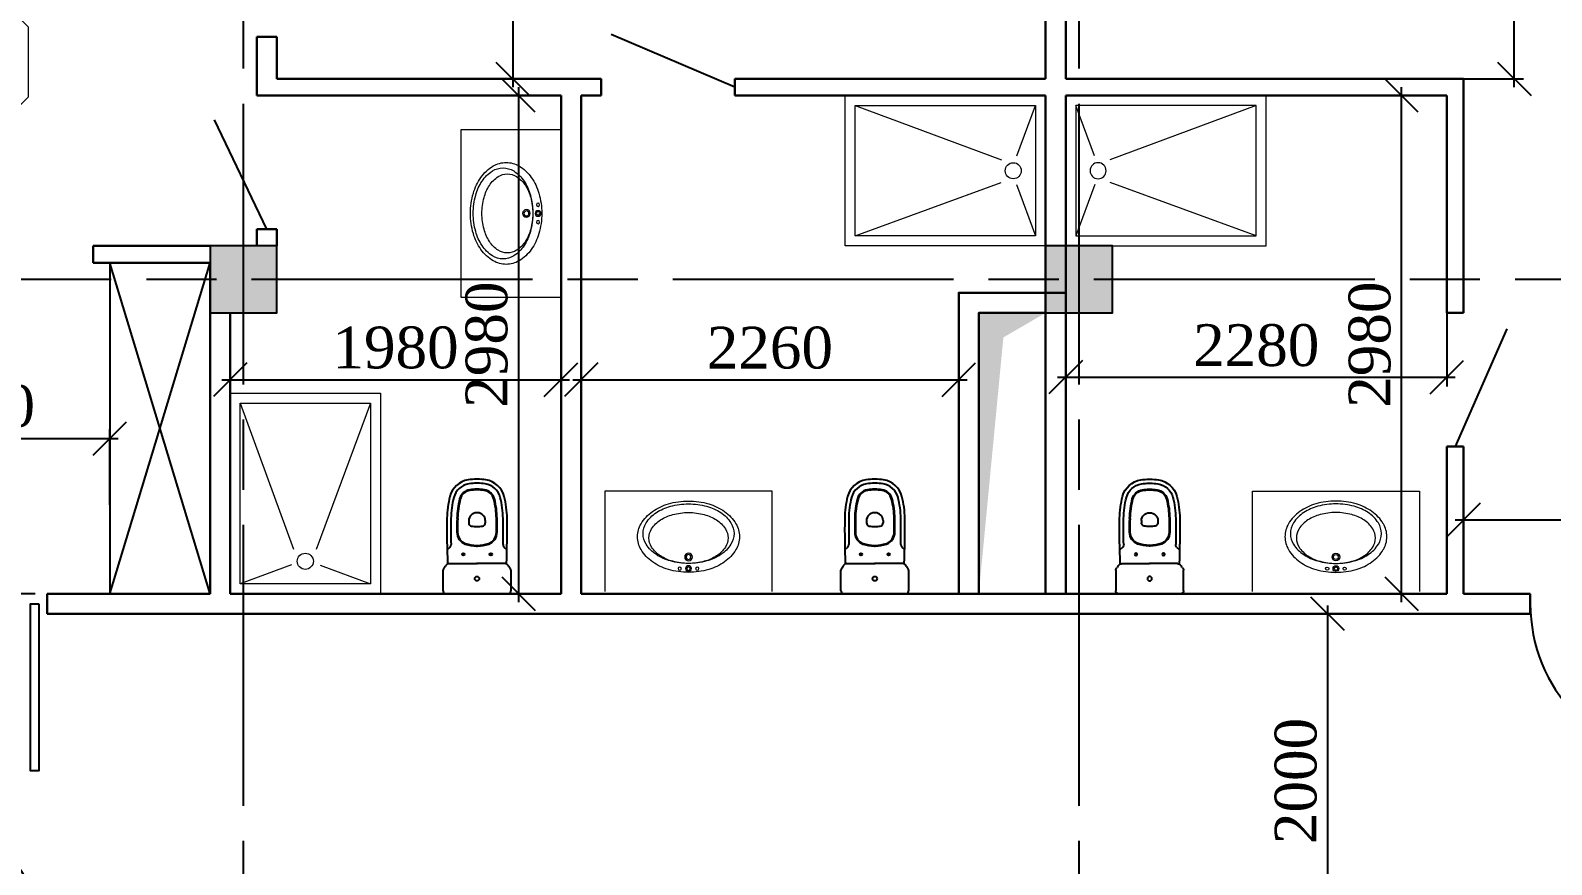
# Model space of a CAD drawing. Header units: inches. Extents: x 2870606 to 3671143, y -733551 to -473558.
# Drawn here: x 3492077 to 3501180, y -509923 to -504934 of the extents above; entities that cross this region are included whole.
import ezdxf

# ---------------------------------------------------------------- set-up
doc = ezdxf.new("R2010")
doc.units = ezdxf.units.IN
doc.header["$MEASUREMENT"] = 0
doc.linetypes.add('ACAD_ISO08W100', pattern=[36, 24, -3, 6, -3])
doc.layers.add('_0', color=7, linetype='Continuous', lineweight=25)
doc.layers.add('SANFURN', color=140, linetype='Continuous')
doc.layers.add('МЕБЕЛИРОВКА', color=7, linetype='Continuous')
doc.styles.add('J~stule', font='dutch.ttf')
doc.dimstyles.new('J~style', dxfattribs={"dimscale": 100, "dimtxt": 2.5, "dimasz": 2, "dimexe": 0.55, "dimexo": 0.725, "dimtad": 1, "dimdec": 0, "dimdsep": 46, "dimtxsty": 'J~stule', "dimblk": 'OBLIQUE', "dimcen": 2, "dimdle": 0.5, "dimadec": 0, "dimazin": 0, "dimtfac": 1, "dimtdec": 0, "dimtmove": 0, "dimatfit": 3, "dimfxl": 1, "dimarcsym": 0})

# ---------------------------------------------------------------- blocks, each defined once
blk = doc.blocks.new('_Oblique')
at = {"color": 0, "linetype": 'ByBlock', "lineweight": -2}
blk.add_line((-0.5, -0.5), (0.5, 0.5), dxfattribs=at)
blk = doc.blocks.new('*D728')
at = {"color": 0, "lineweight": -2, "transparency": 16777216}
for p, q in [((3491806.5, -500573.1), (3491806.5, -508353.1)), ((3492144.5, -500623.1), (3491751.5, -500623.1)), ((3492105, -508303.1), (3491751.5, -508303.1))]:
    blk.add_line(p, q, dxfattribs=at)
at = {"layer": 'Defpoints', "color": 0, "lineweight": 35, "transparency": 16777216}
for p in [(3492217, -500623.1), (3491806.5, -508303.1), (3492177.5, -508303.1)]:
    blk.add_point(p, dxfattribs=at)
at = {"color": 0, "lineweight": -2, "transparency": 16777216, "xscale": 200, "yscale": 200, "zscale": 200}
for p, rotation in [((3491806.5, -500623.1), 90), ((3491806.5, -508303.1), 270)]:
    blk.add_blockref('_Oblique', p, dxfattribs=dict(at, rotation=rotation))
at = {"color": 0, "transparency": 16777216, "insert": (3491616.3, -504463.1), "char_height": 250, "attachment_point": 5, "rotation": 90, "style": 'J~stule'}
blk.add_mtext('7680', dxfattribs=at)
blk = doc.blocks.new('uouyotyolt')
at = {"layer": 'SANFURN', "lineweight": 15}
for p, q in [((2860162.5, 280610.8), (2860049, 280918.8)), ((2861129, 280918.8), (2860255.1, 280599.2)), ((2860160.6, 280439.1), (2860049, 280138.8)), ((2861129, 280138.8), (2860252.6, 280464.1))]:
    blk.add_line(p, q, dxfattribs=at)
for points in [[(2859989, 280078.8), (2859989, 280978.8), (2861189, 280978.8), (2861189, 280078.8)], [(2860049, 280138.8), (2860049, 280918.8), (2861129, 280918.8), (2861129, 280138.8)]]:
    blk.add_lwpolyline(points, close=True, dxfattribs=at)
blk.add_circle((2860182.8, 280528.8), 48, dxfattribs=at)
blk = doc.blocks.new('cu')
at = {"layer": '_0'}
for p, q in [((0, 0), (0, 186.3)), ((18.2, 200), (141, 200)), ((180, 164), (180, 0)), ((279, 158.9), (261.5, 176.4)), ((0, -2.5), (0, 0)), ((180, -2.5), (180, 0)), ((437, 47), (424.3, 47)), ((0, -5), (0, -2.5)), ((0, -191.3), (0, -5)), ((180, -2.5), (180, -5)), ((180, -169), (180, -5)), ((437, -52), (424.3, -52)), ((279, -163.9), (261.5, -181.4)), ((141, -205), (18.2, -205))]:
    blk.add_line(p, q, dxfattribs=at)
for centre, radius in [((90.2, -2.5), 13.5), ((90.2, -2.5), 13.5), ((236, 80), 7.5), ((236, -85), 7.5)]:
    blk.add_circle(centre, radius, dxfattribs=at)
for centre, radius, start, end in [((8, 186.3), 8, 155.21151, 180.00003), ((18.2, 180), 20, 90, 150.98314), ((141, 181), 19, 34.93724, 90), ((164.8, 197.6), 10, 214.93724, 253.78478), ((155, 164), 25, 23.37762, 73.78478), ((383, -5322.3), 5500, 89.29054, 92.13617), ((155, 164), 25, 360, 23.37762), ((293.1, 173), 20, 225, 270.93637), ((383, -5322.3), 5476, 89.29054, 90.93637), ((367.5, 42.7), 75, 90.1648, 160.01601), ((367.5, 42.7), 71, 90.1648, 160.01601), ((383, -5322.3), 5440, 89.29054, 90.1648), ((383, -5322.3), 5436, 89.29054, 90.1648), ((444.2, -372.6), 490, 75.46051, 89.29054), ((444.2, -372.6), 486, 75.46051, 89.29054), ((444.2, -372.6), 526, 75.46051, 89.29054), ((444.2, -372.6), 550, 75.46051, 89.29054), ((548.7, 30), 70, 8.81618, 75.46052), ((548.7, 30), 74, 8.81618, 75.46052), ((548.7, 30), 110, 8.81618, 75.46052), ((548.7, 30), 134, 8.81618, 75.46052), ((485, 0), 200, 160.01601, 180), ((485, 0), 200, 180, 180.71622), ((485, 0), 196, 160.01601, 180), ((485, 0), 196, 180, 180.73083), ((582, 0), 180, 170.28485, 180), ((424.3, 27), 20, 90, 170.28485), ((437, 0), 47, 0, 90), ((437, 0), 47, 356.95091, 0), ((355, 0), 266, 0, 8.81618), ((355, 0), 266, 359.4615, 0), ((355, 0), 270, 0, 8.81618), ((355, 0), 270, 359.46948, 0), ((355, 0), 306, 0, 8.81618), ((355, 0), 306, 359.53189, 0), ((355, 0), 330, 0, 8.81618), ((485, -5), 200, 179.28378, 180), ((485, -5), 200, 180, 199.98399), ((485, -5), 196, 179.26917, 180), ((485, -5), 196, 180, 199.98399), ((367.5, -47.7), 75, 199.98399, 269.8352), ((367.5, -47.7), 71, 199.98399, 269.8352), ((582, 0), 180, 180, 180.7958), ((582, -5), 180, 179.2042, 180), ((582, -5), 180, 180, 189.71515), ((424.3, -32), 20, 189.71515, 270), ((437, -5), 47, 270, 0), ((437, -5), 47, 0, 3.04909), ((548.7, -35), 70, 284.53948, 351.18382), ((548.7, -35), 74, 284.53948, 351.18382), ((548.7, -35), 110, 284.53948, 351.18382), ((548.7, -35), 134, 284.53948, 351.18382), ((355, -5), 266, 351.18382, 0), ((355, -5), 266, 0, 0.5385), ((355, -5), 270, 351.18382, 0), ((355, -5), 270, 0, 0.53052), ((355, -5), 306, 351.18382, 0), ((355, -5), 306, 0, 0.46811), ((355, -5), 330, 351.18382, 0), ((355, 0), 330, 359.56594, 0), ((355, -5), 330, 0, 0.43406), ((155, -169), 25, 286.21522, 336.62238), ((155, -169), 25, 336.62238, 0), ((383, 5317.3), 5500, 267.86383, 270.70946), ((293.1, -178), 20, 89.06363, 135), ((383, 5317.3), 5476, 269.06363, 270.70946), ((383, 5317.3), 5436, 269.8352, 270.70946), ((383, 5317.3), 5440, 269.8352, 270.70946), ((444.2, 367.6), 486, 270.70946, 284.53949), ((444.2, 367.6), 490, 270.70946, 284.53949), ((444.2, 367.6), 526, 270.70946, 284.53949), ((444.2, 367.6), 550, 270.70946, 284.53949), ((8, -191.3), 8, 179.99997, 204.78849), ((18.2, -185), 20, 209.01686, 270), ((141, -186), 19, 270, 325.06276), ((164.8, -202.6), 10, 106.21522, 145.06276)]:
    blk.add_arc(centre, radius, start, end, dxfattribs=at)
blk = doc.blocks.new('ITYIR6')
at = {"lineweight": 13, "elevation": -58.9}
blk.add_lwpolyline([(2899772.1, 225462.1), (2899772.1, 224862.1), (2898772.1, 224862.1), (2898772.1, 225462.1)], dxfattribs=at)
at = {"lineweight": 13}
for centre, radius in [((2899219.9, 225324.7, -58.9), 9.72), ((2899272.1, 225255.3, -58.9), 23.1), ((2899272.1, 225324.7, -58.9), 17.3), ((2899272.1, 225324.7, -58.9), 10.5), ((2899324.1, 225324.7, -58.9), 9.72), ((2899272.1, 225255.3, -58.9), 14.7)]:
    blk.add_circle(centre, radius, dxfattribs=at)
for centre, radius, start, end in [((2899192.5, 225090.2, -58.9), 237.1, 124.97931, 149.37391), ((2899240.6, 225021.4, -58.9), 321.1, 106.16225, 124.97931), ((2899240.4, 224994.9, -58.9), 294.2, 105.14659, 123.16508), ((2899243.9, 225032.2, -58.9), 257.5, 104.90006, 122.71568), ((2899272.1, 224912.8, -58.9), 434.2, 90, 106.16225), ((2899272.1, 224878, -58.9), 415.4, 90, 105.14659), ((2899272.1, 224926.1, -58.9), 367.3, 90, 104.90006), ((2899272.1, 224912.8, -58.9), 434.2, 73.83775, 90), ((2899272.1, 224926.1, -58.9), 367.3, 75.09994, 90), ((2899272.1, 224878, -58.9), 415.4, 74.85341, 90), ((2899300.3, 225032.2, -58.9), 257.5, 57.28432, 75.09994), ((2899303.7, 224994.9, -58.9), 294.2, 56.83492, 74.85341), ((2899303.6, 225021.4, -58.9), 321.1, 55.02069, 73.83775), ((2899351.7, 225090.2, -58.9), 237.1, 30.62609, 55.02069), ((2899119, 225133.7, -58.9), 151.8, 149.37391, 180), ((2899192.1, 225068.8, -58.9), 205.9, 123.16508, 147.63235), ((2899135.5, 225141.3, -58.9), 100.1, 147.18544, 180), ((2899200.8, 225099.1, -58.9), 177.9, 122.71568, 147.18544), ((2899343.3, 225099.1, -58.9), 177.9, 32.81456, 57.28432), ((2899352, 225068.8, -58.9), 205.9, 32.36765, 56.83492), ((2899408.7, 225141.3, -58.9), 100.1, 0, 32.81456), ((2899425.1, 225133.7, -58.9), 151.8, 0, 30.62609), ((2899119, 225133.7, -58.9), 151.8, 180, 210.62609), ((2899118.7, 225115.4, -58.9), 119, 147.63235, 180), ((2899118.7, 225115.4, -58.9), 119, 180, 212.36765), ((2899135.5, 225141.3, -58.9), 100.1, 180, 212.81456), ((2899408.7, 225141.3, -58.9), 100.1, 327.18544, 0), ((2899425.4, 225115.4, -58.9), 119, 0, 32.36765), ((2899425.4, 225115.4, -58.9), 119, 327.63235, 0), ((2899425.1, 225133.7, -58.9), 151.8, 329.37391, 0), ((2899192.5, 225177.2, -58.9), 237.1, 210.62609, 235.02069), ((2899192.1, 225161.9, -58.9), 205.9, 212.36765, 236.83492), ((2899200.8, 225183.4, -58.9), 177.9, 212.81456, 237.28432), ((2899243.9, 225250.4, -58.9), 257.5, 237.28432, 255.09994), ((2899300.3, 225250.4, -58.9), 257.5, 284.90006, 302.71568), ((2899343.3, 225183.4, -58.9), 177.9, 302.71568, 327.18544), ((2899352, 225161.9, -58.9), 205.9, 303.16508, 327.63235), ((2899351.7, 225177.2, -58.9), 237.1, 304.97931, 329.37391), ((2899240.6, 225246, -58.9), 321.1, 235.02069, 253.83775), ((2899240.4, 225235.8, -58.9), 294.2, 236.83492, 254.85341), ((2899272.1, 225354.6, -58.9), 434.2, 253.83775, 270), ((2899272.1, 225352.7, -58.9), 415.4, 254.85341, 270), ((2899272.1, 225356.5, -58.9), 367.3, 255.09994, 270), ((2899272.1, 225356.5, -58.9), 367.3, 270, 284.90006), ((2899272.1, 225352.7, -58.9), 415.4, 270, 285.14659), ((2899272.1, 225354.6, -58.9), 434.2, 270, 286.16225), ((2899303.7, 225235.8, -58.9), 294.2, 285.14659, 303.16508), ((2899303.6, 225246, -58.9), 321.1, 286.16225, 304.97931)]:
    blk.add_arc(centre, radius, start, end, dxfattribs=at)
blk = doc.blocks.new('*D733')
at = {"color": 0, "lineweight": -2, "transparency": 16777216}
for p, q in [((3500956.7, -505273.2), (3500956.7, -500573.1)), ((3499724.8, -500623.1), (3501011.7, -500623.1)), ((3499762.8, -505223.2), (3501011.7, -505223.2))]:
    blk.add_line(p, q, dxfattribs=at)
at = {"layer": 'Defpoints', "color": 0, "lineweight": 35, "transparency": 16777216}
for p in [(3499652.3, -500623.1), (3500956.7, -500623.1), (3499690.3, -505223.2)]:
    blk.add_point(p, dxfattribs=at)
at = {"color": 0, "lineweight": -2, "transparency": 16777216, "xscale": 200, "yscale": 200, "zscale": 200}
for p, rotation in [((3500956.7, -500623.1), 90), ((3500956.7, -505223.2), 270)]:
    blk.add_blockref('_Oblique', p, dxfattribs=dict(at, rotation=rotation))
at = {"color": 0, "transparency": 16777216, "insert": (3500766.7, -502923.2), "char_height": 250, "attachment_point": 5, "rotation": 90, "style": 'J~stule'}
blk.add_mtext('4600', dxfattribs=at)
blk = doc.blocks.new('*D758')
at = {"color": 0, "lineweight": -2, "transparency": 16777216}
for p, q in [((3493222.3, -507023.1), (3495302.3, -507023.1)), ((3493272.3, -507073.5), (3493272.3, -507078.1)), ((3495252.3, -507036.6), (3495252.3, -507078.1))]:
    blk.add_line(p, q, dxfattribs=at)
at = {"layer": 'Defpoints', "color": 0, "lineweight": 35, "transparency": 16777216}
for p in [(3495252.3, -506964.1), (3493272.3, -507001), (3495252.3, -507023.1)]:
    blk.add_point(p, dxfattribs=at)
at = {"color": 0, "lineweight": -2, "transparency": 16777216, "xscale": 200, "yscale": 200, "zscale": 200, "rotation": 180}
blk.add_blockref('_Oblique', (3493272.3, -507023.1), dxfattribs=at)
at = {"color": 0, "lineweight": -2, "transparency": 16777216, "xscale": 200, "yscale": 200, "zscale": 200}
blk.add_blockref('_Oblique', (3495252.3, -507023.1), dxfattribs=at)
at = {"color": 0, "transparency": 16777216, "insert": (3494262.3, -506832), "char_height": 250, "attachment_point": 5, "style": 'J~stule'}
blk.add_mtext('1980', dxfattribs=at)
blk = doc.blocks.new('*D759')
at = {"color": 0, "lineweight": -2, "transparency": 16777216}
for p, q in [((3495372.3, -506767.3), (3495372.3, -507078.1)), ((3497632.3, -506820.9), (3497632.3, -507078.1)), ((3495322.3, -507023.1), (3497682.3, -507023.1))]:
    blk.add_line(p, q, dxfattribs=at)
at = {"layer": 'Defpoints', "color": 0, "lineweight": 35, "transparency": 16777216}
for p in [(3495372.3, -506694.8), (3497632.3, -506748.4), (3497632.3, -507023.1)]:
    blk.add_point(p, dxfattribs=at)
at = {"color": 0, "lineweight": -2, "transparency": 16777216, "xscale": 200, "yscale": 200, "zscale": 200, "rotation": 180}
blk.add_blockref('_Oblique', (3495372.3, -507023.1), dxfattribs=at)
at = {"color": 0, "lineweight": -2, "transparency": 16777216, "xscale": 200, "yscale": 200, "zscale": 200}
blk.add_blockref('_Oblique', (3497632.3, -507023.1), dxfattribs=at)
at = {"color": 0, "transparency": 16777216, "insert": (3496502.3, -506833), "char_height": 250, "attachment_point": 5, "style": 'J~stule'}
blk.add_mtext('2260', dxfattribs=at)
blk = doc.blocks.new('*D760')
at = {"color": 0, "lineweight": -2, "transparency": 16777216}
for p, q in [((3500552.3, -506614.8), (3500552.3, -507063.3)), ((3498272.3, -506810.8), (3498272.3, -507063.3)), ((3498222.3, -507008.3), (3500602.3, -507008.3))]:
    blk.add_line(p, q, dxfattribs=at)
at = {"layer": 'Defpoints', "color": 0, "lineweight": 35, "transparency": 16777216}
for p in [(3500552.3, -506542.3), (3498272.3, -506738.3), (3500552.3, -507008.3)]:
    blk.add_point(p, dxfattribs=at)
at = {"color": 0, "lineweight": -2, "transparency": 16777216, "xscale": 200, "yscale": 200, "zscale": 200, "rotation": 180}
blk.add_blockref('_Oblique', (3498272.3, -507008.3), dxfattribs=at)
at = {"color": 0, "lineweight": -2, "transparency": 16777216, "xscale": 200, "yscale": 200, "zscale": 200}
blk.add_blockref('_Oblique', (3500552.3, -507008.3), dxfattribs=at)
at = {"color": 0, "transparency": 16777216, "insert": (3499412.3, -506818.1), "char_height": 250, "attachment_point": 5, "style": 'J~stule'}
blk.add_mtext('2280', dxfattribs=at)
blk = doc.blocks.new('*D761')
at = {"color": 0, "lineweight": -2, "transparency": 16777216}
for p, q in [((3499939.2, -505323.2), (3500337, -505323.2)), ((3500282, -508353.1), (3500282, -505273.2)), ((3499939.2, -508303.1), (3500337, -508303.1))]:
    blk.add_line(p, q, dxfattribs=at)
at = {"layer": 'Defpoints', "color": 0, "lineweight": 35, "transparency": 16777216}
for p in [(3499866.7, -505323.2), (3500282, -505323.2), (3499866.7, -508303.1)]:
    blk.add_point(p, dxfattribs=at)
at = {"color": 0, "lineweight": -2, "transparency": 16777216, "xscale": 200, "yscale": 200, "zscale": 200}
for p, rotation in [((3500282, -505323.2), 90), ((3500282, -508303.1), 270)]:
    blk.add_blockref('_Oblique', p, dxfattribs=dict(at, rotation=rotation))
at = {"color": 0, "transparency": 16777216, "insert": (3500091.8, -506813.2), "char_height": 250, "attachment_point": 5, "rotation": 90, "style": 'J~stule'}
blk.add_mtext('2980', dxfattribs=at)
blk = doc.blocks.new('*D771')
at = {"color": 0, "lineweight": -2, "transparency": 16777216}
for p, q in [((3500122, -508423.1), (3499784.8, -508423.1)), ((3499839.8, -510473.1), (3499839.8, -508373.1)), ((3499941.8, -510423.1), (3499784.8, -510423.1))]:
    blk.add_line(p, q, dxfattribs=at)
at = {"layer": 'Defpoints', "color": 0, "lineweight": 35, "transparency": 16777216}
for p in [(3499839.8, -508423.1), (3500194.5, -508423.1), (3500014.3, -510423.1)]:
    blk.add_point(p, dxfattribs=at)
at = {"color": 0, "lineweight": -2, "transparency": 16777216, "xscale": 200, "yscale": 200, "zscale": 200}
for p, rotation in [((3499839.8, -508423.1), 90), ((3499839.8, -510423.1), 270)]:
    blk.add_blockref('_Oblique', p, dxfattribs=dict(at, rotation=rotation))
at = {"color": 0, "transparency": 16777216, "insert": (3499649.8, -509423.1), "char_height": 250, "attachment_point": 5, "rotation": 90, "style": 'J~stule'}
blk.add_mtext('2000', dxfattribs=at)
blk = doc.blocks.new('*D773')
at = {"color": 0, "lineweight": -2, "transparency": 16777216}
for p, q in [((3494905.8, -505323.2), (3495053, -505323.2)), ((3494998, -505273.2), (3494998, -508353.1)), ((3494905.8, -508303.1), (3495053, -508303.1))]:
    blk.add_line(p, q, dxfattribs=at)
at = {"layer": 'Defpoints', "color": 0, "lineweight": 35, "transparency": 16777216}
for p in [(3494833.3, -505323.2), (3494833.3, -508303.1), (3494998, -508303.1)]:
    blk.add_point(p, dxfattribs=at)
at = {"color": 0, "lineweight": -2, "transparency": 16777216, "xscale": 200, "yscale": 200, "zscale": 200}
for p, rotation in [((3494998, -505323.2), 90), ((3494998, -508303.1), 270)]:
    blk.add_blockref('_Oblique', p, dxfattribs=dict(at, rotation=rotation))
at = {"color": 0, "transparency": 16777216, "insert": (3494807.9, -506813.2), "char_height": 250, "attachment_point": 5, "rotation": 90, "style": 'J~stule'}
blk.add_mtext('2980', dxfattribs=at)
blk = doc.blocks.new('*D774')
at = {"color": 0, "lineweight": -2, "transparency": 16777216}
for p, q in [((3490902.3, -507775.5), (3490902.3, -507319.5)), ((3492552.3, -507771.3), (3492552.3, -507319.5)), ((3490852.3, -507374.5), (3492602.3, -507374.5))]:
    blk.add_line(p, q, dxfattribs=at)
at = {"layer": 'Defpoints', "color": 0, "lineweight": 35, "transparency": 16777216}
for p in [(3492552.3, -507374.5), (3490902.3, -507848, 94.1), (3492552.3, -507843.8, -45.2)]:
    blk.add_point(p, dxfattribs=at)
at = {"color": 0, "lineweight": -2, "transparency": 16777216, "xscale": 200, "yscale": 200, "zscale": 200, "rotation": 180}
blk.add_blockref('_Oblique', (3490902.3, -507374.5), dxfattribs=at)
at = {"color": 0, "lineweight": -2, "transparency": 16777216, "xscale": 200, "yscale": 200, "zscale": 200}
blk.add_blockref('_Oblique', (3492552.3, -507374.5), dxfattribs=at)
at = {"color": 0, "transparency": 16777216, "insert": (3491727.3, -507181.8), "char_height": 250, "attachment_point": 5, "style": 'J~stule'}
blk.add_mtext('1650', dxfattribs=at)
blk = doc.blocks.new('*D776')
at = {"color": 0, "lineweight": -2, "transparency": 16777216}
for p, q in [((3500652.3, -507771.6), (3500652.3, -507917.2)), ((3502552.3, -507770.6), (3502552.3, -507917.2)), ((3500602.3, -507862.2), (3502602.3, -507862.2))]:
    blk.add_line(p, q, dxfattribs=at)
at = {"layer": 'Defpoints', "color": 0, "lineweight": 35, "transparency": 16777216}
for p in [(3500652.3, -507699.1), (3502552.3, -507698.1, -44.3), (3502552.3, -507862.2)]:
    blk.add_point(p, dxfattribs=at)
at = {"color": 0, "lineweight": -2, "transparency": 16777216, "xscale": 200, "yscale": 200, "zscale": 200, "rotation": 180}
blk.add_blockref('_Oblique', (3500652.3, -507862.2), dxfattribs=at)
at = {"color": 0, "lineweight": -2, "transparency": 16777216, "xscale": 200, "yscale": 200, "zscale": 200}
blk.add_blockref('_Oblique', (3502552.3, -507862.2), dxfattribs=at)
at = {"color": 0, "transparency": 16777216, "insert": (3501602.3, -507671.3), "char_height": 250, "attachment_point": 5, "style": 'J~stule'}
blk.add_mtext('1900', dxfattribs=at)
blk = doc.blocks.new('*D777')
at = {"color": 0, "lineweight": -2, "transparency": 16777216}
for p, q in [((3494963.3, -500573.1), (3494963.3, -505273.2)), ((3494265.6, -500623.1), (3495018.3, -500623.1)), ((3494265.6, -505223.2), (3495018.3, -505223.2))]:
    blk.add_line(p, q, dxfattribs=at)
at = {"layer": 'Defpoints', "color": 0, "lineweight": 35, "transparency": 16777216}
for p in [(3494193.1, -500623.1), (3494193.1, -505223.2), (3494963.3, -505223.2)]:
    blk.add_point(p, dxfattribs=at)
at = {"color": 0, "lineweight": -2, "transparency": 16777216, "xscale": 200, "yscale": 200, "zscale": 200}
for p, rotation in [((3494963.3, -500623.1), 90), ((3494963.3, -505223.2), 270)]:
    blk.add_blockref('_Oblique', p, dxfattribs=dict(at, rotation=rotation))
at = {"color": 0, "transparency": 16777216, "insert": (3494773.3, -502923.2), "char_height": 250, "attachment_point": 5, "rotation": 90, "style": 'J~stule'}
blk.add_mtext('4600', dxfattribs=at)
blk = doc.blocks.new('ydyyd')
at = {"layer": 'МЕБЕЛИРОВКА', "lineweight": 13}
for p, q in [((730582.4, 154995), (730582.4, 155035)), ((731232.4, 155065), (730612.4, 155065)), ((731202.4, 154965), (730612.4, 154965)), ((731232.4, 153965), (731232.4, 154935)), ((731332.4, 153965), (731332.4, 154965)), ((730632.4, 154345), (730632.4, 154885)), ((731182.4, 154915), (730662.4, 154915)), ((731182.4, 154315), (731182.4, 154915)), ((729032.4, 154266.6), (729161.7, 154395.9)), ((729161.7, 154395.9), (730003.1, 154395.9)), ((730003.1, 154395.9), (730132.4, 154266.6)), ((729082.4, 154245.9), (729182.4, 154345.9)), ((729182.4, 154345.9), (729982.4, 154345.9)), ((729982.4, 154345.9), (730082.4, 154245.9)), ((731182.4, 154315), (730662.4, 154315)), ((729032.4, 153425.2), (729032.4, 154266.6)), ((729082.4, 153445.9), (729082.4, 154245.9)), ((730082.4, 154245.9), (730082.4, 153445.9)), ((730132.4, 154266.6), (730132.4, 153425.2)), ((730632.4, 153965), (730632.4, 154235)), ((731182.4, 154265), (730662.4, 154265)), ((731182.4, 153965), (731182.4, 154265)), ((730632.4, 153965), (730632.4, 153695)), ((731182.4, 153965), (731182.4, 153665)), ((731232.4, 153965), (731232.4, 152995)), ((731332.4, 153965), (731332.4, 152965)), ((731182.4, 153665), (730662.4, 153665)), ((730632.4, 153585), (730632.4, 153045)), ((731182.4, 153615), (730662.4, 153615)), ((731182.4, 153615), (731182.4, 153015)), ((729161.7, 153295.9), (729032.4, 153425.2)), ((729182.4, 153345.9), (729082.4, 153445.9)), ((729982.4, 153345.9), (730082.4, 153445.9)), ((730003.1, 153295.9), (730132.4, 153425.2)), ((730003.1, 153295.9), (729161.7, 153295.9)), ((729982.4, 153345.9), (729182.4, 153345.9)), ((731182.4, 153015), (730662.4, 153015)), ((730582.4, 152935), (730582.4, 152895)), ((731202.4, 152965), (730612.4, 152965)), ((731232.4, 152865), (730612.4, 152865)), ((728848.9, 152745.9), (728808.9, 152745.9)), ((730258.9, 152745.9), (730298.9, 152745.9)), ((728778.9, 152095.9), (728778.9, 152715.9)), ((728878.9, 152125.9), (728878.9, 152715.9)), ((728928.9, 152145.9), (728928.9, 152665.9)), ((729498.9, 152695.9), (728958.9, 152695.9)), ((729528.9, 152145.9), (729528.9, 152665.9)), ((729578.9, 152145.9), (729578.9, 152665.9)), ((729608.9, 152695.9), (730148.9, 152695.9)), ((730178.9, 152145.9), (730178.9, 152665.9)), ((730228.9, 152125.9), (730228.9, 152715.9)), ((730328.9, 152095.9), (730328.9, 152715.9)), ((730618.2, 152665), (730528.9, 152575.7)), ((730618.2, 152665), (731039.6, 152665)), ((731039.6, 152665), (731128.9, 152575.7)), ((730528.9, 152154.3), (730528.9, 152575.7)), ((730638.9, 152615), (730578.9, 152555)), ((730578.9, 152175), (730578.9, 152555)), ((730638.9, 152615), (731018.9, 152615)), ((731018.9, 152615), (731078.9, 152555)), ((731078.9, 152555), (731078.9, 152175)), ((731128.9, 152575.7), (731128.9, 152154.3)), ((729553.9, 152095.9), (728908.9, 152095.9)), ((729528.9, 152145.9), (728928.9, 152145.9)), ((729553.9, 152095.9), (730198.9, 152095.9)), ((729578.9, 152145.9), (730178.9, 152145.9)), ((730528.9, 152154.3), (730618.2, 152065)), ((730578.9, 152175), (730638.9, 152115)), ((731018.9, 152115), (730638.9, 152115)), ((731018.9, 152115), (731078.9, 152175)), ((731039.6, 152065), (731128.9, 152154.3)), ((731039.6, 152065), (730618.2, 152065)), ((729553.9, 151995.9), (728878.9, 151995.9)), ((729553.9, 151995.9), (730228.9, 151995.9))]:
    blk.add_line(p, q, dxfattribs=at)
for centre, radius, start, end in [((730612.4, 155035), 30, 90, 180), ((731232.4, 154965), 100, 0, 90), ((730612.4, 154995), 30, 180, 270), ((731202.4, 154935), 30, 0, 90), ((730662.4, 154885), 30, 90, 180), ((730662.4, 154345), 30, 180, 270), ((730662.4, 154235), 30, 90, 180), ((730662.4, 153695), 30, 180, 270), ((730662.4, 153585), 30, 90, 180), ((730662.4, 153045), 30, 180, 270), ((730612.4, 152935), 30, 90, 180), ((731202.4, 152995), 30, 270, 0), ((731232.4, 152965), 100, 270, 0), ((730612.4, 152895), 30, 180, 270), ((728808.9, 152715.9), 30, 90, 180), ((728848.9, 152715.9), 30, 0, 90), ((730258.9, 152715.9), 30, 90, 180), ((730298.9, 152715.9), 30, 0, 90), ((728958.9, 152665.9), 30, 90, 180), ((729498.9, 152665.9), 30, 0, 90), ((729608.9, 152665.9), 30, 90, 180), ((730148.9, 152665.9), 30, 0, 90), ((728878.9, 152095.9), 100, 180, 270), ((728908.9, 152125.9), 30, 180, 270), ((730198.9, 152125.9), 30, 270, 0), ((730228.9, 152095.9), 100, 270, 0)]:
    blk.add_arc(centre, radius, start, end, dxfattribs=at)

msp = doc.modelspace()

# ---------------------------------------------------------------- hatches: boundary and pattern name
h = msp.add_hatch(color=256)
h.dxf.hatch_style = 1
h.paths.add_polyline_path([(3493552.3, -506623.13), (3493552.3, -506223.13), (3493152.3, -506223.13), (3493152.3, -506623.13)])
h = msp.add_hatch(color=256)
h.dxf.hatch_style = 1
h.paths.add_polyline_path([(3498552.3, -506623.13), (3498552.3, -506223.13), (3498152.3, -506223.13), (3498152.3, -506623.13)])

# ---------------------------------------------------------------- linework, layer by layer
at = {"color": 252, "linetype": 'ACAD_ISO08W100', "ltscale": 70}
for p, q in [((3493352.3, -524692.02), (3493352.3, -496403.85)), ((3498352.3, -524692.02), (3498352.3, -496403.85)), ((3515241.22, -506423.13), (3449347.53, -506423.13))]:
    msp.add_line(p, q, dxfattribs=at)
at = {"lineweight": 30}
for p, q in [((3498152.3, -500623.13), (3498152.3, -505223.17)), ((3498272.3, -500623.13), (3498272.3, -505223.17)), ((3493432.3, -504973.17), (3493432.3, -505323.17)), ((3493432.3, -504973.17), (3493552.3, -504973.17)), ((3493552.3, -504973.17), (3493552.3, -505223.17)), ((3493552.3, -505223.17), (3495492.3, -505223.17)), ((3495492.3, -505323.17), (3495492.3, -505223.17)), ((3496292.3, -505223.17), (3498152.3, -505223.17)), ((3496292.3, -505323.17), (3496292.3, -505223.17)), ((3500652.3, -505223.17), (3498272.3, -505223.17)), ((3500652.3, -505223.17), (3500652.3, -506623.13)), ((3493432.3, -505323.17), (3495252.3, -505323.17)), ((3495252.3, -505323.17), (3495252.3, -508303.13)), ((3495372.3, -505323.17), (3495372.3, -508303.13)), ((3495372.3, -505323.17), (3495492.3, -505323.17)), ((3496292.3, -505323.17), (3498152.3, -505323.17)), ((3498152.3, -505323.13), (3498152.3, -508303.13)), ((3498272.3, -505323.13), (3498272.3, -508303.13)), ((3500552.3, -505323.17), (3498272.3, -505323.17)), ((3500552.3, -505323.17), (3500552.3, -506623.13)), ((3493552.3, -506123.13), (3493432.3, -506123.13)), ((3493432.3, -506123.13), (3493432.3, -506223.13)), ((3493552.3, -506123.13), (3493552.3, -506223.13)), ((3493152.3, -506223.13), (3492452.66, -506223.13)), ((3492452.66, -506323.13), (3492452.66, -506223.13)), ((3493152.3, -506323.13), (3492452.66, -506323.13)), ((3493152.3, -506323.13), (3493152.3, -508303.13)), ((3493272.3, -506623.13), (3493272.3, -508303.13)), ((3500652.3, -506623.13), (3500552.3, -506623.13)), ((3500552.3, -507423.14), (3500552.3, -508303.13)), ((3500652.3, -507423.14), (3500552.3, -507423.14)), ((3500652.3, -507423.14), (3500652.3, -508303.13)), ((3492177.48, -508303.13, 17.61), (3492177.48, -508423.13, 17.61)), ((3501052.3, -508303.13, 29.44), (3501052.3, -508423.13, 29.44))]:
    msp.add_line(p, q, dxfattribs=at)
at = {"color": 0}
for p, q in [((3496292.3, -505273.17), (3495552.28, -504958.17)), ((3493492.3, -506123.13), (3493179.3, -505469.53))]:
    msp.add_line(p, q, dxfattribs=at)
for q in [(3492552.3, -508303.13, -58.88), (3493152.3, -506323.13)]:
    msp.add_line((3492552.3, -506323.13), q)
for points in [[(3493152.3, -506223.13), (3493152.3, -506623.13), (3493552.3, -506623.13), (3493552.3, -506223.13)], [(3498152.3, -506223.13), (3498152.3, -506623.13), (3498552.3, -506623.13), (3498552.3, -506223.13)], [(3492127.48, -508363.13), (3492127.48, -509363.13), (3492077.48, -509363.13), (3492077.48, -508363.13)]]:
    msp.add_lwpolyline(points, close=True)
msp.add_lwpolyline([(3492552.3, -508303.13), (3493152.3, -506323.13)])
at = {"elevation": -58.88}
msp.add_lwpolyline([(3493152.3, -508303.13), (3492552.3, -506323.13)], dxfattribs=at)
at = {"lineweight": 30}
for points in [[(3498272.3, -508303.13), (3498272.3, -506503.13), (3497632.3, -506503.13), (3497632.3, -508303.13)], [(3497752.3, -508303.13), (3497752.3, -506623.13), (3498152.3, -506623.13), (3498152.3, -508303.13)]]:
    msp.add_lwpolyline(points, close=True, dxfattribs=at)
at = {"color": 0}
msp.add_lwpolyline([(3500910.92, -506718.58), (3500602.3, -507423.14)], dxfattribs=at)
at = {"lineweight": 30}
for points in [[(3493152.3, -508303.13), (3492177.48, -508303.13)], [(3495252.3, -508303.13), (3493272.3, -508303.13)], [(3500552.3, -508303.13), (3495372.3, -508303.13)], [(3501052.3, -508303.13), (3500652.3, -508303.13)], [(3501052.3, -508423.13), (3492177.48, -508423.13)]]:
    msp.add_lwpolyline(points, dxfattribs=at)
at = {"lineweight": 30, "elevation": 17.61}
msp.add_lwpolyline([(3492177.48, -508423.13), (3492177.48, -508303.13)], dxfattribs=at)
for centre, radius, start, end in [((3502002.02, -508363.24, 29.44), 949.72, 179.993211, 266.999186), ((3491229.09, -510479.79, -41.26), 948.4, 359.798034, 87.075039)]:
    msp.add_arc(centre, radius, start, end)
msp.add_solid([(3497752.3, -508303.13), (3497752.3, -506623.13), (3497899.38, -506770.21), (3498152.3, -506623.13)])

# ---------------------------------------------------------------- block references
msp.add_blockref('ydyyd', (2760935.25, -657487.23, 94.6))
at = {"color": 1}
for name, p, rotation in [('uouyotyolt', (6358141.29, -225244.3), 180), ('uouyotyolt', (3774251.13, -3368292.12), 90.00000000000001), ('ITYIR6', (6399161.28, -282828.36, 58.88), 180)]:
    msp.add_blockref(name, p, dxfattribs=dict(at, rotation=rotation))
at = {"color": 1, "xscale": -1}
for name, p, rotation in [('uouyotyolt', (638283.31, -225244.3), 180), ('ITYIR6', (3269790.16, -3405300.52, 58.88), 270), ('ITYIR6', (596743.32, -282828.36, 58.88), 180)]:
    msp.add_blockref(name, p, dxfattribs=dict(at, rotation=rotation))
at = {"rotation": 89.99999863929831}
for p in [(3494747.3, -508303.13), (3497127.3, -508303.13)]:
    msp.add_blockref('cu', p, dxfattribs=at)
at = {"xscale": -1, "rotation": 270.0000013607017}
msp.add_blockref('cu', (3498777.3, -508303.13), dxfattribs=at)

# ---------------------------------------------------------------- dimensions: what is measured, and where the dimension line sits
for base, p1, p2, angle, picture, middle in [((3491806.51, -508303.13), (3492216.96, -500623.13), (3492177.48, -508303.13), 90, '*D728', (3491616.32, -504463.13)), ((3494963.27, -505223.17), (3494193.06, -500623.13), (3494193.06, -505223.17), 90, '*D777', (3494773.25, -502923.15)), ((3500956.68, -500623.13), (3499690.26, -505223.17), (3499652.3, -500623.13), 270, '*D733', (3500766.66, -502923.15)), ((3494998.05, -508303.13), (3494833.27, -505323.17), (3494833.27, -508303.13), 90, '*D773', (3494807.86, -506813.15)), ((3500281.99, -505323.17), (3499866.68, -508303.13), (3499866.68, -505323.17), 90, '*D761', (3500091.8, -506813.15)), ((3499839.84, -508423.13), (3500014.27, -510423.13), (3500194.51, -508423.13), 90, '*D771', (3499649.83, -509423.13))]:
    dim = msp.add_linear_dim(base=base, p1=p1, p2=p2, angle=angle, dimstyle='J~style', override={"dimdec": 1, "dimtdec": 1})
    dim.commit()
    dim.dimension.update_dxf_attribs({"geometry": picture, "text_midpoint": middle})
for base, p1, p2, picture, middle in [((3500552.3, -507008.31), (3498272.3, -506738.34), (3500552.3, -506542.26), '*D760', (3499412.3, -506818.12)), ((3495252.3, -507023.06), (3493272.3, -507000.97), (3495252.3, -506964.13), '*D758', (3494262.3, -506832)), ((3497632.3, -507023.06), (3495372.3, -506694.8), (3497632.3, -506748.45), '*D759', (3496502.3, -506833.04)), ((3492552.3, -507374.47), (3490902.3, -507847.96, 94.1), (3492552.3, -507843.82, -45.22), '*D774', (3491727.3, -507181.77)), ((3502552.3, -507862.2), (3500652.3, -507699.14), (3502552.3, -507698.08, -44.34), '*D776', (3501602.3, -507671.32))]:
    dim = msp.add_linear_dim(base=base, p1=p1, p2=p2, dimstyle='J~style', override={"dimdec": 1, "dimtdec": 1})
    dim.commit()
    dim.dimension.update_dxf_attribs({"geometry": picture, "text_midpoint": middle})

doc.saveas('drawing.dxf')
